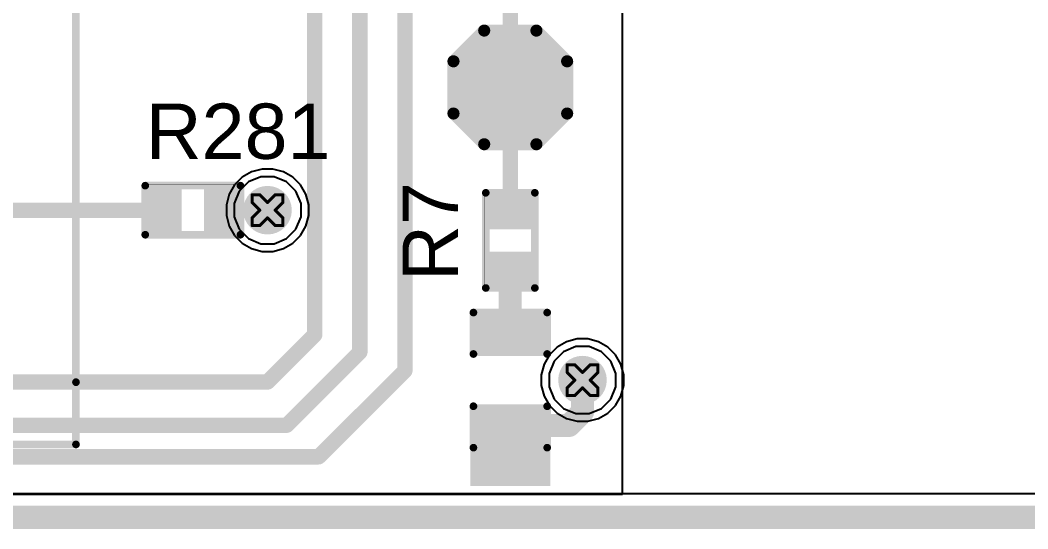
# Model space of a CAD drawing. Header units: inches. Extents: x 0 to 5379, y 0 to 5429.
# Drawn here: x 238.45 to 255.12, y -0.19 to 8.22 of the extents above; entities that cross this region are included whole.
import ezdxf

# ---------------------------------------------------------------- set-up
doc = ezdxf.new("R2010")
doc.units = ezdxf.units.IN
for name, color, linetype in [('Board Outline', 216, 'Continuous'), ('Bottom Layer', 5, 'Continuous'), ('Bottom Solder', 6, 'Continuous'), ('Drill Drawing', 1, 'Continuous'), ('GND01', 16, 'Continuous'), ('GND02', 76, 'Continuous'), ('PWR', 156, 'Continuous'), ('SIG 01', 90, 'Continuous'), ('Top Layer', 1, 'Continuous'), ('Top Overlay', 2, 'Continuous'), ('Top Paste', 8, 'Continuous'), ('Top Solder', 216, 'Continuous'), ('Via Holes', 16, 'Continuous')]:
    doc.layers.add(name, color=color, linetype=linetype)
doc.styles.add('Arial', font='', dxfattribs={"height": 0.2})
doc.styles.get('Arial').set_extended_font_data('Arial')

# ---------------------------------------------------------------- blocks, each defined once
blk = doc.blocks.new('T__________7')
at = {"layer": 'Top Layer'}
blk.add_hatch(color=1, dxfattribs=at).paths.add_polyline_path([(0.381, 0.762), (-0.381, 0.762), (-0.762, 0.381), (-0.762, -0.381), (-0.381, -0.762), (0.381, -0.762), (0.762, -0.381), (0.762, 0.381)])
at = {"layer": 'Top Paste'}
blk.add_hatch(color=8, dxfattribs=at).paths.add_polyline_path([(0.381, 0.762), (-0.381, 0.762), (-0.762, 0.381), (-0.762, -0.381), (-0.381, -0.762), (0.381, -0.762), (0.762, -0.381), (0.762, 0.381)])
at = {"layer": 'Top Solder'}
blk.add_hatch(color=216, dxfattribs=at).paths.add_polyline_path([(0.432, 0.864), (-0.432, 0.864), (-0.864, 0.432), (-0.864, -0.432), (-0.432, -0.864), (0.432, -0.864), (0.864, -0.432), (0.864, 0.432)])
at = {"layer": 'Top Overlay'}
for points in [[(-0.432, 0.94, 0.2, 0.2, 0), (-0.94, 0.432, 0.2, 0.2, 0)], [(-0.432, 0.94, 0.2, 0.2, 0), (0.432, 0.94, 0.2, 0.2, 0)], [(0.432, 0.94, 0.2, 0.2, 0), (0.94, 0.432, 0.2, 0.2, 0)], [(-0.94, 0.432, 0.2, 0.2, 0), (-0.94, -0.432, 0.2, 0.2, 0)], [(0.94, 0.432, 0.2, 0.2, 0), (0.94, -0.432, 0.2, 0.2, 0)], [(-0.94, -0.432, 0.2, 0.2, 0), (-0.432, -0.94, 0.2, 0.2, 0)], [(0.94, -0.432, 0.2, 0.2, 0), (0.432, -0.94, 0.2, 0.2, 0)], [(-0.432, -0.94, 0.2, 0.2, 0), (0.432, -0.94, 0.2, 0.2, 0)]]:
    blk.add_lwpolyline(points, format="xyseb", dxfattribs=at)
for points in [[(-0.482, 0.94, 0.1, 0.1, 1), (-0.382, 0.94, 0.1, 0.1, 1)], [(-0.482, 0.94, 0.1, 0.1, 1), (-0.382, 0.94, 0.1, 0.1, 1)], [(0.382, 0.94, 0.1, 0.1, 1), (0.482, 0.94, 0.1, 0.1, 1)], [(0.382, 0.94, 0.1, 0.1, 1), (0.482, 0.94, 0.1, 0.1, 1)], [(-0.99, 0.432, 0.1, 0.1, 1), (-0.89, 0.432, 0.1, 0.1, 1)], [(-0.99, 0.432, 0.1, 0.1, 1), (-0.89, 0.432, 0.1, 0.1, 1)], [(0.89, 0.432, 0.1, 0.1, 1), (0.99, 0.432, 0.1, 0.1, 1)], [(0.89, 0.432, 0.1, 0.1, 1), (0.99, 0.432, 0.1, 0.1, 1)], [(-0.99, -0.432, 0.1, 0.1, 1), (-0.89, -0.432, 0.1, 0.1, 1)], [(-0.99, -0.432, 0.1, 0.1, 1), (-0.89, -0.432, 0.1, 0.1, 1)], [(0.89, -0.432, 0.1, 0.1, 1), (0.99, -0.432, 0.1, 0.1, 1)], [(0.89, -0.432, 0.1, 0.1, 1), (0.99, -0.432, 0.1, 0.1, 1)], [(-0.482, -0.94, 0.1, 0.1, 1), (-0.382, -0.94, 0.1, 0.1, 1)], [(-0.482, -0.94, 0.1, 0.1, 1), (-0.382, -0.94, 0.1, 0.1, 1)], [(0.382, -0.94, 0.1, 0.1, 1), (0.482, -0.94, 0.1, 0.1, 1)], [(0.382, -0.94, 0.1, 0.1, 1), (0.482, -0.94, 0.1, 0.1, 1)]]:
    blk.add_lwpolyline(points, format="xyseb", close=True, dxfattribs=at)
blk = doc.blocks.new('R___0402_489')
at = {"layer": 'Top Layer'}
for points in [[(-0.699, -0.318), (-0.699, 0.318), (-0.241, 0.318), (-0.241, -0.318)], [(0.241, -0.318), (0.241, 0.318), (0.699, 0.318), (0.699, -0.318)]]:
    blk.add_hatch(color=1, dxfattribs=at).paths.add_polyline_path(points)
at = {"layer": 'Top Paste'}
for points in [[(-0.699, -0.318), (-0.699, 0.318), (-0.241, 0.318), (-0.241, -0.318)], [(0.241, -0.318), (0.241, 0.318), (0.699, 0.318), (0.699, -0.318)]]:
    blk.add_hatch(color=8, dxfattribs=at).paths.add_polyline_path(points)
at = {"layer": 'Top Solder'}
for points in [[(-0.754, -0.373), (-0.754, 0.373), (-0.186, 0.373), (-0.186, -0.373)], [(0.186, -0.373), (0.186, 0.373), (0.754, 0.373), (0.754, -0.373)]]:
    blk.add_hatch(color=216, dxfattribs=at).paths.add_polyline_path(points)
at = {"layer": 'Top Overlay'}
for points in [[(0.787, 0.406, 0.127, 0.127, 0), (-0.787, 0.406, 0.127, 0.127, 0)], [(-0.787, 0.406, 0.127, 0.127, 0), (-0.787, -0.406, 0.127, 0.127, 0)], [(0.787, 0.406, 0.127, 0.127, 0), (0.787, -0.406, 0.127, 0.127, 0)], [(0.787, -0.406, 0.127, 0.127, 0), (-0.787, -0.406, 0.127, 0.127, 0)], [(0.813, -0.432, 0.00323, 0.00323, 0), (-0.813, -0.432, 0.00323, 0.00323, 0)]]:
    blk.add_lwpolyline(points, format="xyseb", dxfattribs=at)
for points in [[(-0.819, 0.406, 0.0635, 0.0635, 1), (-0.756, 0.406, 0.0635, 0.0635, 1)], [(-0.819, 0.406, 0.0635, 0.0635, 1), (-0.756, 0.406, 0.0635, 0.0635, 1)], [(0.756, 0.406, 0.0635, 0.0635, 1), (0.819, 0.406, 0.0635, 0.0635, 1)], [(0.756, 0.406, 0.0635, 0.0635, 1), (0.819, 0.406, 0.0635, 0.0635, 1)], [(-0.819, -0.406, 0.0635, 0.0635, 1), (-0.756, -0.406, 0.0635, 0.0635, 1)], [(-0.819, -0.406, 0.0635, 0.0635, 1), (-0.756, -0.406, 0.0635, 0.0635, 1)], [(-0.814, -0.432, 0.00161, 0.00161, 1), (-0.812, -0.432, 0.00161, 0.00161, 1)], [(0.756, -0.406, 0.0635, 0.0635, 1), (0.819, -0.406, 0.0635, 0.0635, 1)], [(0.756, -0.406, 0.0635, 0.0635, 1), (0.819, -0.406, 0.0635, 0.0635, 1)], [(0.812, -0.432, 0.00161, 0.00161, 1), (0.814, -0.432, 0.00161, 0.00161, 1)]]:
    blk.add_lwpolyline(points, format="xyseb", close=True, dxfattribs=at)
blk = doc.blocks.new('R___0402_732')
at = {"layer": 'Top Layer'}
for points in [[(-0.699, -0.318), (-0.699, 0.317), (-0.241, 0.317), (-0.241, -0.318)], [(0.241, -0.318), (0.241, 0.317), (0.699, 0.317), (0.699, -0.318)]]:
    blk.add_hatch(color=1, dxfattribs=at).paths.add_polyline_path(points)
at = {"layer": 'Top Paste'}
for points in [[(-0.699, -0.318), (-0.699, 0.317), (-0.241, 0.317), (-0.241, -0.318)], [(0.241, -0.318), (0.241, 0.317), (0.699, 0.317), (0.699, -0.318)]]:
    blk.add_hatch(color=8, dxfattribs=at).paths.add_polyline_path(points)
at = {"layer": 'Top Solder'}
for points in [[(-0.754, -0.373), (-0.754, 0.373), (-0.186, 0.373), (-0.186, -0.373)], [(0.186, -0.373), (0.186, 0.373), (0.754, 0.373), (0.754, -0.373)]]:
    blk.add_hatch(color=216, dxfattribs=at).paths.add_polyline_path(points)
at = {"layer": 'Top Overlay'}
for points in [[(0.787, 0.406, 0.127, 0.127, 0), (-0.787, 0.406, 0.127, 0.127, 0)], [(-0.787, -0.406, 0.127, 0.127, 0), (-0.787, 0.406, 0.127, 0.127, 0)], [(0.787, -0.406, 0.127, 0.127, 0), (0.787, 0.406, 0.127, 0.127, 0)], [(0.787, -0.406, 0.127, 0.127, 0), (-0.787, -0.406, 0.127, 0.127, 0)], [(0.813, -0.432, 0.00323, 0.00323, 0), (-0.813, -0.432, 0.00323, 0.00323, 0)]]:
    blk.add_lwpolyline(points, format="xyseb", dxfattribs=at)
for points in [[(-0.819, 0.406, 0.0635, 0.0635, 1), (-0.756, 0.406, 0.0635, 0.0635, 1)], [(-0.819, 0.406, 0.0635, 0.0635, 1), (-0.756, 0.406, 0.0635, 0.0635, 1)], [(0.756, 0.406, 0.0635, 0.0635, 1), (0.819, 0.406, 0.0635, 0.0635, 1)], [(0.756, 0.406, 0.0635, 0.0635, 1), (0.819, 0.406, 0.0635, 0.0635, 1)], [(-0.819, -0.406, 0.0635, 0.0635, 1), (-0.756, -0.406, 0.0635, 0.0635, 1)], [(-0.819, -0.406, 0.0635, 0.0635, 1), (-0.756, -0.406, 0.0635, 0.0635, 1)], [(-0.814, -0.432, 0.00161, 0.00161, 1), (-0.812, -0.432, 0.00161, 0.00161, 1)], [(0.756, -0.406, 0.0635, 0.0635, 1), (0.819, -0.406, 0.0635, 0.0635, 1)], [(0.756, -0.406, 0.0635, 0.0635, 1), (0.819, -0.406, 0.0635, 0.0635, 1)], [(0.812, -0.432, 0.00161, 0.00161, 1), (0.814, -0.432, 0.00161, 0.00161, 1)]]:
    blk.add_lwpolyline(points, format="xyseb", close=True, dxfattribs=at)
blk = doc.blocks.new('LED_0603_786')
at = {"layer": 'Top Layer'}
for points in [[(-1, 0.5), (-0.5, 0.5), (-0.5, -0.5), (-1, -0.5)], [(0.5, 0.5), (1, 0.5), (1, -0.5), (0.5, -0.5)]]:
    blk.add_hatch(color=1, dxfattribs=at).paths.add_polyline_path(points)
at = {"layer": 'Top Overlay'}
blk.add_hatch(color=2, dxfattribs=at).paths.add_polyline_path([(1.118, -0.66), (1.753, -0.66), (1.753, 0.66), (1.118, 0.66)])
at = {"layer": 'Top Paste'}
for points in [[(-1, 0.5), (-0.5, 0.5), (-0.5, -0.5), (-1, -0.5)], [(0.5, 0.5), (1, 0.5), (1, -0.5), (0.5, -0.5)]]:
    blk.add_hatch(color=8, dxfattribs=at).paths.add_polyline_path(points)
at = {"layer": 'Top Solder'}
for points in [[(-1.102, 0.602), (-0.398, 0.602), (-0.398, -0.602), (-1.102, -0.602)], [(0.398, 0.602), (1.102, 0.602), (1.102, -0.602), (0.398, -0.602)]]:
    blk.add_hatch(color=216, dxfattribs=at).paths.add_polyline_path(points)
at = {"layer": 'Top Overlay'}
for points in [[(-0.432, 0.61, 0.127, 0.127, 0), (-1.118, 0.61, 0.127, 0.127, 0)], [(-1.118, -0.61, 0.127, 0.127, 0), (-1.118, 0.61, 0.127, 0.127, 0)], [(1.118, 0.61, 0.127, 0.127, 0), (0.432, 0.61, 0.127, 0.127, 0)], [(1.118, -0.61, 0.127, 0.127, 0), (1.118, 0.61, 0.127, 0.127, 0)], [(-0.432, -0.61, 0.127, 0.127, 0), (-1.118, -0.61, 0.127, 0.127, 0)], [(1.118, -0.61, 0.127, 0.127, 0), (0.432, -0.61, 0.127, 0.127, 0)]]:
    blk.add_lwpolyline(points, format="xyseb", dxfattribs=at)
for points in [[(-1.149, 0.61, 0.0635, 0.0635, 1), (-1.086, 0.61, 0.0635, 0.0635, 1)], [(-1.149, 0.61, 0.0635, 0.0635, 1), (-1.086, 0.61, 0.0635, 0.0635, 1)], [(-0.464, 0.61, 0.0635, 0.0635, 1), (-0.4, 0.61, 0.0635, 0.0635, 1)], [(0.4, 0.61, 0.0635, 0.0635, 1), (0.464, 0.61, 0.0635, 0.0635, 1)], [(1.086, 0.61, 0.0635, 0.0635, 1), (1.149, 0.61, 0.0635, 0.0635, 1)], [(1.086, 0.61, 0.0635, 0.0635, 1), (1.149, 0.61, 0.0635, 0.0635, 1)], [(-1.149, -0.61, 0.0635, 0.0635, 1), (-1.086, -0.61, 0.0635, 0.0635, 1)], [(-1.149, -0.61, 0.0635, 0.0635, 1), (-1.086, -0.61, 0.0635, 0.0635, 1)], [(-0.464, -0.61, 0.0635, 0.0635, 1), (-0.4, -0.61, 0.0635, 0.0635, 1)], [(0.4, -0.61, 0.0635, 0.0635, 1), (0.464, -0.61, 0.0635, 0.0635, 1)], [(1.086, -0.61, 0.0635, 0.0635, 1), (1.149, -0.61, 0.0635, 0.0635, 1)], [(1.086, -0.61, 0.0635, 0.0635, 1), (1.149, -0.61, 0.0635, 0.0635, 1)]]:
    blk.add_lwpolyline(points, format="xyseb", close=True, dxfattribs=at)
blk = doc.blocks.new('1_770182_0_815')
at = {"layer": 'Top Overlay'}
for points in [[(4.76, -6.985, 0.127, 0.127, 0), (4.76, 2.985, 0.127, 0.127, 0)], [(3.161, -6.985, 0.127, 0.127, 0), (4.76, -6.985, 0.127, 0.127, 0)], [(4.76, -8.015, 0.127, 0.127, 0), (4.76, -6.985, 0.127, 0.127, 0)], [(3.161, -8.015, 0.127, 0.127, 0), (4.76, -8.015, 0.127, 0.127, 0)]]:
    blk.add_lwpolyline(points, format="xyseb", dxfattribs=at)
for points in [[(4.728, -6.985, 0.0635, 0.0635, 1), (4.792, -6.985, 0.0635, 0.0635, 1)], [(4.728, -6.985, 0.0635, 0.0635, 1), (4.792, -6.985, 0.0635, 0.0635, 1)], [(4.728, -6.985, 0.0635, 0.0635, 1), (4.792, -6.985, 0.0635, 0.0635, 1)], [(4.728, -8.015, 0.0635, 0.0635, 1), (4.792, -8.015, 0.0635, 0.0635, 1)], [(4.728, -8.015, 0.0635, 0.0635, 1), (4.792, -8.015, 0.0635, 0.0635, 1)]]:
    blk.add_lwpolyline(points, format="xyseb", close=True, dxfattribs=at)

msp = doc.modelspace()

# ---------------------------------------------------------------- hatches: boundary and pattern name
at = {"layer": 'Bottom Layer'}
h = msp.add_hatch(color=5, dxfattribs=at)
edge = h.paths.add_edge_path()
edge.add_arc((242.546, 5.081), 0.3, 0, 360)
h = msp.add_hatch(color=5, dxfattribs=at)
edge = h.paths.add_edge_path()
edge.add_arc((247.756, 2.27), 0.3, 0, 360)
at = {"layer": 'Bottom Solder'}
h = msp.add_hatch(color=6, dxfattribs=at)
edge = h.paths.add_edge_path()
edge.add_arc((242.546, 5.081), 0.402, 0, 360)
h = msp.add_hatch(color=6, dxfattribs=at)
edge = h.paths.add_edge_path()
edge.add_arc((247.756, 2.27), 0.402, 0, 360)
at = {"layer": 'GND01'}
h = msp.add_hatch(color=16, dxfattribs=at)
edge = h.paths.add_edge_path()
edge.add_arc((242.546, 5.081), 0.3, 0, 360)
h = msp.add_hatch(color=16, dxfattribs=at)
edge = h.paths.add_edge_path()
edge.add_arc((247.756, 2.27), 0.3, 0, 360)
at = {"layer": 'GND02'}
h = msp.add_hatch(color=76, dxfattribs=at)
edge = h.paths.add_edge_path()
edge.add_arc((242.546, 5.081), 0.3, 0, 360)
h = msp.add_hatch(color=76, dxfattribs=at)
edge = h.paths.add_edge_path()
edge.add_arc((247.756, 2.27), 0.3, 0, 360)
at = {"layer": 'PWR'}
h = msp.add_hatch(color=156, dxfattribs=at)
edge = h.paths.add_edge_path()
edge.add_arc((242.546, 5.081), 0.3, 0, 360)
h = msp.add_hatch(color=156, dxfattribs=at)
edge = h.paths.add_edge_path()
edge.add_arc((247.756, 2.27), 0.3, 0, 360)
at = {"layer": 'SIG 01'}
h = msp.add_hatch(color=90, dxfattribs=at)
edge = h.paths.add_edge_path()
edge.add_arc((242.546, 5.081), 0.3, 0, 360)
h = msp.add_hatch(color=90, dxfattribs=at)
edge = h.paths.add_edge_path()
edge.add_arc((247.756, 2.27), 0.3, 0, 360)
at = {"layer": 'Top Layer'}
h = msp.add_hatch(color=1, dxfattribs=at)
edge = h.paths.add_edge_path()
edge.add_arc((242.546, 5.081), 0.3, 0, 360)
h = msp.add_hatch(color=1, dxfattribs=at)
edge = h.paths.add_edge_path()
edge.add_arc((247.756, 2.27), 0.3, 0, 360)
at = {"layer": 'Top Solder'}
h = msp.add_hatch(color=216, dxfattribs=at)
edge = h.paths.add_edge_path()
edge.add_arc((242.546, 5.081), 0.402, 0, 360)
h = msp.add_hatch(color=216, dxfattribs=at)
edge = h.paths.add_edge_path()
edge.add_arc((247.756, 2.27), 0.402, 0, 360)
at = {"layer": 'Via Holes'}
h = msp.add_hatch(color=7, dxfattribs=at)
edge = h.paths.add_edge_path()
edge.add_arc((242.546, 5.081), 0.15, 0, 360)
h = msp.add_hatch(color=7, dxfattribs=at)
edge = h.paths.add_edge_path()
edge.add_arc((247.756, 2.27), 0.15, 0, 360)

# ---------------------------------------------------------------- linework, layer by layer
at = {"layer": 'Board Outline'}
msp.add_lwpolyline([(0, 0, 0.381, 0.381, 0), (350, 0, 0.381, 0.381, 0)], format="xyseb", dxfattribs=at)
at = {"layer": 'Bottom Layer'}
for p, q in [((242.232, 5.551), (242.076, 5.395)), ((242.436, 5.635), (242.232, 5.551)), ((242.656, 5.635), (242.436, 5.635)), ((242.86, 5.551), (242.656, 5.635)), ((243.015, 5.395), (242.86, 5.551)), ((242.076, 5.395), (241.992, 5.191)), ((243.1, 5.191), (243.015, 5.395)), ((241.992, 5.191), (241.992, 4.971)), ((243.1, 4.971), (243.1, 5.191)), ((241.992, 4.971), (242.076, 4.767)), ((243.015, 4.767), (243.1, 4.971)), ((242.076, 4.767), (242.232, 4.612)), ((242.86, 4.612), (243.015, 4.767)), ((242.232, 4.612), (242.436, 4.527)), ((242.436, 4.527), (242.656, 4.527)), ((242.656, 4.527), (242.86, 4.612)), ((340.329, 0.388), (207.688, 0.388))]:
    msp.add_line(p, q, dxfattribs=at)
at = {"layer": 'Drill Drawing'}
for points in [[(242.292, 5.208, 0.0508, 0.0508, 0), (242.292, 5.335, 0.0508, 0.0508, 0)], [(242.292, 5.335, 0.0508, 0.0508, 0), (242.419, 5.335, 0.0508, 0.0508, 0)], [(242.419, 5.335, 0.0508, 0.0508, 0), (242.546, 5.208, 0.0508, 0.0508, 0)], [(242.546, 5.208, 0.0508, 0.0508, 0), (242.673, 5.335, 0.0508, 0.0508, 0)], [(242.673, 5.335, 0.0508, 0.0508, 0), (242.8, 5.335, 0.0508, 0.0508, 0)], [(242.8, 5.208, 0.0508, 0.0508, 0), (242.8, 5.335, 0.0508, 0.0508, 0)], [(242.292, 5.208, 0.0508, 0.0508, 0), (242.419, 5.081, 0.0508, 0.0508, 0)], [(242.673, 5.081, 0.0508, 0.0508, 0), (242.8, 5.208, 0.0508, 0.0508, 0)], [(242.292, 4.954, 0.0508, 0.0508, 0), (242.419, 5.081, 0.0508, 0.0508, 0)], [(242.673, 5.081, 0.0508, 0.0508, 0), (242.8, 4.954, 0.0508, 0.0508, 0)], [(242.292, 4.827, 0.0508, 0.0508, 0), (242.292, 4.954, 0.0508, 0.0508, 0)], [(242.292, 4.827, 0.0508, 0.0508, 0), (242.419, 4.827, 0.0508, 0.0508, 0)], [(242.419, 4.827, 0.0508, 0.0508, 0), (242.546, 4.954, 0.0508, 0.0508, 0)], [(242.546, 4.954, 0.0508, 0.0508, 0), (242.673, 4.827, 0.0508, 0.0508, 0)], [(242.673, 4.827, 0.0508, 0.0508, 0), (242.8, 4.827, 0.0508, 0.0508, 0)], [(242.8, 4.827, 0.0508, 0.0508, 0), (242.8, 4.954, 0.0508, 0.0508, 0)], [(247.502, 2.397, 0.0508, 0.0508, 0), (247.502, 2.524, 0.0508, 0.0508, 0)], [(247.502, 2.524, 0.0508, 0.0508, 0), (247.629, 2.524, 0.0508, 0.0508, 0)], [(247.629, 2.524, 0.0508, 0.0508, 0), (247.756, 2.397, 0.0508, 0.0508, 0)], [(247.756, 2.397, 0.0508, 0.0508, 0), (247.883, 2.524, 0.0508, 0.0508, 0)], [(247.883, 2.524, 0.0508, 0.0508, 0), (248.01, 2.524, 0.0508, 0.0508, 0)], [(248.01, 2.397, 0.0508, 0.0508, 0), (248.01, 2.524, 0.0508, 0.0508, 0)], [(247.502, 2.397, 0.0508, 0.0508, 0), (247.629, 2.27, 0.0508, 0.0508, 0)], [(247.883, 2.27, 0.0508, 0.0508, 0), (248.01, 2.397, 0.0508, 0.0508, 0)], [(247.502, 2.143, 0.0508, 0.0508, 0), (247.629, 2.27, 0.0508, 0.0508, 0)], [(247.502, 2.016, 0.0508, 0.0508, 0), (247.502, 2.143, 0.0508, 0.0508, 0)], [(247.629, 2.016, 0.0508, 0.0508, 0), (247.756, 2.143, 0.0508, 0.0508, 0)], [(247.756, 2.143, 0.0508, 0.0508, 0), (247.883, 2.016, 0.0508, 0.0508, 0)], [(247.883, 2.27, 0.0508, 0.0508, 0), (248.01, 2.143, 0.0508, 0.0508, 0)], [(248.01, 2.016, 0.0508, 0.0508, 0), (248.01, 2.143, 0.0508, 0.0508, 0)], [(247.502, 2.016, 0.0508, 0.0508, 0), (247.629, 2.016, 0.0508, 0.0508, 0)], [(247.883, 2.016, 0.0508, 0.0508, 0), (248.01, 2.016, 0.0508, 0.0508, 0)]]:
    msp.add_lwpolyline(points, format="xyseb", dxfattribs=at)
for points in [[(242.279, 5.335, 0.0254, 0.0254, 1), (242.304, 5.335, 0.0254, 0.0254, 1)], [(242.279, 5.335, 0.0254, 0.0254, 1), (242.304, 5.335, 0.0254, 0.0254, 1)], [(242.406, 5.335, 0.0254, 0.0254, 1), (242.431, 5.335, 0.0254, 0.0254, 1)], [(242.406, 5.335, 0.0254, 0.0254, 1), (242.431, 5.335, 0.0254, 0.0254, 1)], [(242.66, 5.335, 0.0254, 0.0254, 1), (242.685, 5.335, 0.0254, 0.0254, 1)], [(242.66, 5.335, 0.0254, 0.0254, 1), (242.685, 5.335, 0.0254, 0.0254, 1)], [(242.787, 5.335, 0.0254, 0.0254, 1), (242.812, 5.335, 0.0254, 0.0254, 1)], [(242.787, 5.335, 0.0254, 0.0254, 1), (242.812, 5.335, 0.0254, 0.0254, 1)], [(242.279, 5.208, 0.0254, 0.0254, 1), (242.304, 5.208, 0.0254, 0.0254, 1)], [(242.279, 5.208, 0.0254, 0.0254, 1), (242.304, 5.208, 0.0254, 0.0254, 1)], [(242.533, 5.208, 0.0254, 0.0254, 1), (242.558, 5.208, 0.0254, 0.0254, 1)], [(242.533, 5.208, 0.0254, 0.0254, 1), (242.558, 5.208, 0.0254, 0.0254, 1)], [(242.787, 5.208, 0.0254, 0.0254, 1), (242.812, 5.208, 0.0254, 0.0254, 1)], [(242.787, 5.208, 0.0254, 0.0254, 1), (242.812, 5.208, 0.0254, 0.0254, 1)], [(242.406, 5.081, 0.0254, 0.0254, 1), (242.431, 5.081, 0.0254, 0.0254, 1)], [(242.406, 5.081, 0.0254, 0.0254, 1), (242.431, 5.081, 0.0254, 0.0254, 1)], [(242.66, 5.081, 0.0254, 0.0254, 1), (242.685, 5.081, 0.0254, 0.0254, 1)], [(242.66, 5.081, 0.0254, 0.0254, 1), (242.685, 5.081, 0.0254, 0.0254, 1)], [(242.279, 4.954, 0.0254, 0.0254, 1), (242.304, 4.954, 0.0254, 0.0254, 1)], [(242.279, 4.954, 0.0254, 0.0254, 1), (242.304, 4.954, 0.0254, 0.0254, 1)], [(242.279, 4.827, 0.0254, 0.0254, 1), (242.304, 4.827, 0.0254, 0.0254, 1)], [(242.279, 4.827, 0.0254, 0.0254, 1), (242.304, 4.827, 0.0254, 0.0254, 1)], [(242.406, 4.827, 0.0254, 0.0254, 1), (242.431, 4.827, 0.0254, 0.0254, 1)], [(242.406, 4.827, 0.0254, 0.0254, 1), (242.431, 4.827, 0.0254, 0.0254, 1)], [(242.533, 4.954, 0.0254, 0.0254, 1), (242.558, 4.954, 0.0254, 0.0254, 1)], [(242.533, 4.954, 0.0254, 0.0254, 1), (242.558, 4.954, 0.0254, 0.0254, 1)], [(242.66, 4.827, 0.0254, 0.0254, 1), (242.685, 4.827, 0.0254, 0.0254, 1)], [(242.66, 4.827, 0.0254, 0.0254, 1), (242.685, 4.827, 0.0254, 0.0254, 1)], [(242.787, 4.954, 0.0254, 0.0254, 1), (242.812, 4.954, 0.0254, 0.0254, 1)], [(242.787, 4.954, 0.0254, 0.0254, 1), (242.812, 4.954, 0.0254, 0.0254, 1)], [(242.787, 4.827, 0.0254, 0.0254, 1), (242.812, 4.827, 0.0254, 0.0254, 1)], [(242.787, 4.827, 0.0254, 0.0254, 1), (242.812, 4.827, 0.0254, 0.0254, 1)], [(247.49, 2.524, 0.0254, 0.0254, 1), (247.515, 2.524, 0.0254, 0.0254, 1)], [(247.49, 2.524, 0.0254, 0.0254, 1), (247.515, 2.524, 0.0254, 0.0254, 1)], [(247.617, 2.524, 0.0254, 0.0254, 1), (247.642, 2.524, 0.0254, 0.0254, 1)], [(247.617, 2.524, 0.0254, 0.0254, 1), (247.642, 2.524, 0.0254, 0.0254, 1)], [(247.871, 2.524, 0.0254, 0.0254, 1), (247.896, 2.524, 0.0254, 0.0254, 1)], [(247.871, 2.524, 0.0254, 0.0254, 1), (247.896, 2.524, 0.0254, 0.0254, 1)], [(247.998, 2.524, 0.0254, 0.0254, 1), (248.023, 2.524, 0.0254, 0.0254, 1)], [(247.998, 2.524, 0.0254, 0.0254, 1), (248.023, 2.524, 0.0254, 0.0254, 1)], [(247.49, 2.397, 0.0254, 0.0254, 1), (247.515, 2.397, 0.0254, 0.0254, 1)], [(247.49, 2.397, 0.0254, 0.0254, 1), (247.515, 2.397, 0.0254, 0.0254, 1)], [(247.744, 2.397, 0.0254, 0.0254, 1), (247.769, 2.397, 0.0254, 0.0254, 1)], [(247.744, 2.397, 0.0254, 0.0254, 1), (247.769, 2.397, 0.0254, 0.0254, 1)], [(247.998, 2.397, 0.0254, 0.0254, 1), (248.023, 2.397, 0.0254, 0.0254, 1)], [(247.998, 2.397, 0.0254, 0.0254, 1), (248.023, 2.397, 0.0254, 0.0254, 1)], [(247.49, 2.143, 0.0254, 0.0254, 1), (247.515, 2.143, 0.0254, 0.0254, 1)], [(247.49, 2.143, 0.0254, 0.0254, 1), (247.515, 2.143, 0.0254, 0.0254, 1)], [(247.617, 2.27, 0.0254, 0.0254, 1), (247.642, 2.27, 0.0254, 0.0254, 1)], [(247.617, 2.27, 0.0254, 0.0254, 1), (247.642, 2.27, 0.0254, 0.0254, 1)], [(247.744, 2.143, 0.0254, 0.0254, 1), (247.769, 2.143, 0.0254, 0.0254, 1)], [(247.744, 2.143, 0.0254, 0.0254, 1), (247.769, 2.143, 0.0254, 0.0254, 1)], [(247.871, 2.27, 0.0254, 0.0254, 1), (247.896, 2.27, 0.0254, 0.0254, 1)], [(247.871, 2.27, 0.0254, 0.0254, 1), (247.896, 2.27, 0.0254, 0.0254, 1)], [(247.998, 2.143, 0.0254, 0.0254, 1), (248.023, 2.143, 0.0254, 0.0254, 1)], [(247.998, 2.143, 0.0254, 0.0254, 1), (248.023, 2.143, 0.0254, 0.0254, 1)], [(247.49, 2.016, 0.0254, 0.0254, 1), (247.515, 2.016, 0.0254, 0.0254, 1)], [(247.49, 2.016, 0.0254, 0.0254, 1), (247.515, 2.016, 0.0254, 0.0254, 1)], [(247.617, 2.016, 0.0254, 0.0254, 1), (247.642, 2.016, 0.0254, 0.0254, 1)], [(247.617, 2.016, 0.0254, 0.0254, 1), (247.642, 2.016, 0.0254, 0.0254, 1)], [(247.871, 2.016, 0.0254, 0.0254, 1), (247.896, 2.016, 0.0254, 0.0254, 1)], [(247.871, 2.016, 0.0254, 0.0254, 1), (247.896, 2.016, 0.0254, 0.0254, 1)], [(247.998, 2.016, 0.0254, 0.0254, 1), (248.023, 2.016, 0.0254, 0.0254, 1)], [(247.998, 2.016, 0.0254, 0.0254, 1), (248.023, 2.016, 0.0254, 0.0254, 1)]]:
    msp.add_lwpolyline(points, format="xyseb", close=True, dxfattribs=at)
at = {"layer": 'GND01'}
for p, q in [((242.232, 5.551), (242.076, 5.395)), ((242.436, 5.635), (242.232, 5.551)), ((242.656, 5.635), (242.436, 5.635)), ((242.86, 5.551), (242.656, 5.635)), ((243.015, 5.395), (242.86, 5.551)), ((242.076, 5.395), (241.992, 5.191)), ((243.1, 5.191), (243.015, 5.395)), ((241.992, 5.191), (241.992, 4.971)), ((243.1, 4.971), (243.1, 5.191)), ((241.992, 4.971), (242.076, 4.767)), ((243.015, 4.767), (243.1, 4.971)), ((242.076, 4.767), (242.232, 4.612)), ((242.86, 4.612), (243.015, 4.767)), ((242.232, 4.612), (242.436, 4.527)), ((242.436, 4.527), (242.656, 4.527)), ((242.656, 4.527), (242.86, 4.612)), ((349.612, 0.388), (0.388, 0.388))]:
    msp.add_line(p, q, dxfattribs=at)
at = {"layer": 'GND02'}
for p, q in [((242.232, 5.551), (242.076, 5.395)), ((242.436, 5.635), (242.232, 5.551)), ((242.656, 5.635), (242.436, 5.635)), ((242.86, 5.551), (242.656, 5.635)), ((243.015, 5.395), (242.86, 5.551)), ((242.076, 5.395), (241.992, 5.191)), ((243.1, 5.191), (243.015, 5.395)), ((241.992, 5.191), (241.992, 4.971)), ((243.1, 4.971), (243.1, 5.191)), ((241.992, 4.971), (242.076, 4.767)), ((243.015, 4.767), (243.1, 4.971)), ((242.076, 4.767), (242.232, 4.612)), ((242.86, 4.612), (243.015, 4.767)), ((242.232, 4.612), (242.436, 4.527)), ((242.436, 4.527), (242.656, 4.527)), ((242.656, 4.527), (242.86, 4.612)), ((349.612, 0.388), (0.388, 0.388))]:
    msp.add_line(p, q, dxfattribs=at)
at = {"layer": 'PWR'}
for p, q in [((247.442, 2.74), (247.287, 2.584)), ((247.646, 2.824), (247.442, 2.74)), ((247.866, 2.824), (247.646, 2.824)), ((248.07, 2.74), (247.866, 2.824)), ((248.226, 2.584), (248.07, 2.74)), ((247.287, 2.584), (247.202, 2.38)), ((248.31, 2.38), (248.226, 2.584)), ((247.202, 2.38), (247.202, 2.16)), ((248.31, 2.16), (248.31, 2.38)), ((247.202, 2.16), (247.287, 1.956)), ((248.226, 1.956), (248.31, 2.16)), ((247.287, 1.956), (247.442, 1.8)), ((248.07, 1.8), (248.226, 1.956)), ((247.442, 1.8), (247.646, 1.716)), ((247.646, 1.716), (247.866, 1.716)), ((247.866, 1.716), (248.07, 1.8)), ((349.612, 0.388), (0.388, 0.388))]:
    msp.add_line(p, q, dxfattribs=at)
at = {"layer": 'SIG 01'}
for p, q in [((242.283, 5.716), (242.128, 5.626)), ((242.456, 5.762), (242.283, 5.716)), ((242.635, 5.762), (242.456, 5.762)), ((242.809, 5.716), (242.635, 5.762)), ((242.964, 5.626), (242.809, 5.716)), ((242.128, 5.626), (242.001, 5.499)), ((243.091, 5.499), (242.964, 5.626)), ((241.911, 5.344), (241.865, 5.171)), ((242.001, 5.499), (241.911, 5.344)), ((243.18, 5.344), (243.091, 5.499)), ((243.227, 5.171), (243.18, 5.344)), ((241.865, 5.171), (241.865, 4.992)), ((243.227, 4.992), (243.227, 5.171)), ((241.865, 4.992), (241.911, 4.818)), ((243.18, 4.818), (243.227, 4.992)), ((241.911, 4.818), (242.001, 4.663)), ((243.091, 4.663), (243.18, 4.818)), ((242.001, 4.663), (242.128, 4.536)), ((242.128, 4.536), (242.283, 4.447)), ((242.809, 4.447), (242.964, 4.536)), ((242.964, 4.536), (243.091, 4.663)), ((242.283, 4.447), (242.456, 4.4)), ((242.456, 4.4), (242.635, 4.4)), ((242.635, 4.4), (242.809, 4.447)), ((247.493, 2.905), (247.338, 2.815)), ((247.667, 2.951), (247.493, 2.905)), ((247.846, 2.951), (247.667, 2.951)), ((248.019, 2.905), (247.846, 2.951)), ((248.174, 2.815), (248.019, 2.905)), ((247.211, 2.688), (247.122, 2.533)), ((247.338, 2.815), (247.211, 2.688)), ((248.301, 2.688), (248.174, 2.815)), ((248.391, 2.533), (248.301, 2.688)), ((247.122, 2.533), (247.075, 2.36)), ((248.437, 2.36), (248.391, 2.533)), ((247.075, 2.36), (247.075, 2.18)), ((248.437, 2.18), (248.437, 2.36)), ((247.075, 2.18), (247.122, 2.007)), ((248.391, 2.007), (248.437, 2.18)), ((247.122, 2.007), (247.211, 1.852)), ((248.301, 1.852), (248.391, 2.007)), ((247.211, 1.852), (247.338, 1.725)), ((248.174, 1.725), (248.301, 1.852)), ((247.338, 1.725), (247.493, 1.635)), ((248.019, 1.635), (248.174, 1.725)), ((247.493, 1.635), (247.667, 1.589)), ((247.667, 1.589), (247.846, 1.589)), ((247.846, 1.589), (248.019, 1.635)), ((349.612, 0.388), (0.388, 0.388))]:
    msp.add_line(p, q, dxfattribs=at)
at = {"layer": 'Top Layer'}
for p, q in [((248.417, 0.381), (248.417, 37.44)), ((248.417, 0.388), (248.417, 37.44)), ((238.13, 0.381), (248.417, 0.381)), ((340.329, 0.388), (248.417, 0.388))]:
    msp.add_line(p, q, dxfattribs=at)
for points in [[(243.327, 3.02, 0.254, 0.254, 0), (243.327, 33.83, 0.254, 0.254, 0)], [(244.073, 2.734, 0.254, 0.254, 0), (244.073, 33.288, 0.254, 0.254, 0)], [(246.562, 7.112, 0.254, 0.254, 0), (246.562, 19.71, 0.254, 0.254, 0)], [(244.819, 2.427, 0.254, 0.254, 0), (244.819, 19.44, 0.254, 0.254, 0)], [(246.562, 5.051, 0.254, 0.254, 0), (246.562, 7.112, 0.254, 0.254, 0)], [(236.533, 5.081, 0.254, 0.254, 0), (240.841, 5.081, 0.254, 0.254, 0)], [(241.781, 5.081, 0.254, 0.254, 0), (242.546, 5.081, 0.254, 0.254, 0)], [(246.562, 5.051, 0.381, 0.381, 0), (246.564, 5.053, 0.381, 0.381, 0)], [(246.562, 3.02, 0.381, 0.381, 0), (246.562, 4.112, 0.381, 0.381, 0)], [(242.546, 2.239, 0.254, 0.254, 0), (243.327, 3.02, 0.254, 0.254, 0)], [(242.863, 1.524, 0.254, 0.254, 0), (244.073, 2.734, 0.254, 0.254, 0)], [(243.392, 1.001, 0.254, 0.254, 0), (244.819, 2.427, 0.254, 0.254, 0)], [(223.266, 2.239, 0.254, 0.254, 0), (242.546, 2.239, 0.254, 0.254, 0)], [(247.756, 1.743, 0.381, 0.381, 0), (247.756, 2.27, 0.381, 0.381, 0)], [(247.533, 1.52, 0.381, 0.381, 0), (247.756, 1.743, 0.381, 0.381, 0)], [(246.562, 1.52, 0.381, 0.381, 0), (247.533, 1.52, 0.381, 0.381, 0)], [(222.976, 1.524, 0.254, 0.254, 0), (242.863, 1.524, 0.254, 0.254, 0)], [(218.167, 1.001, 0.254, 0.254, 0), (243.392, 1.001, 0.254, 0.254, 0)]]:
    msp.add_lwpolyline(points, format="xyseb", dxfattribs=at)
for points in [[(246.499, 7.112, 0.127, 0.127, 1), (246.626, 7.112, 0.127, 0.127, 1)], [(246.499, 7.112, 0.127, 0.127, 1), (246.626, 7.112, 0.127, 0.127, 1)], [(240.778, 5.081, 0.127, 0.127, 1), (240.905, 5.081, 0.127, 0.127, 1)], [(241.718, 5.081, 0.127, 0.127, 1), (241.845, 5.081, 0.127, 0.127, 1)], [(242.482, 5.081, 0.127, 0.127, 1), (242.609, 5.081, 0.127, 0.127, 1)], [(246.467, 5.051, 0.191, 0.191, 1), (246.658, 5.051, 0.191, 0.191, 1)], [(246.469, 5.053, 0.191, 0.191, 1), (246.659, 5.053, 0.191, 0.191, 1)], [(246.499, 5.051, 0.127, 0.127, 1), (246.626, 5.051, 0.127, 0.127, 1)], [(246.467, 4.112, 0.191, 0.191, 1), (246.658, 4.112, 0.191, 0.191, 1)], [(246.467, 3.02, 0.191, 0.191, 1), (246.658, 3.02, 0.191, 0.191, 1)], [(243.264, 3.02, 0.127, 0.127, 1), (243.391, 3.02, 0.127, 0.127, 1)], [(243.264, 3.02, 0.127, 0.127, 1), (243.391, 3.02, 0.127, 0.127, 1)], [(244.01, 2.734, 0.127, 0.127, 1), (244.137, 2.734, 0.127, 0.127, 1)], [(244.01, 2.734, 0.127, 0.127, 1), (244.137, 2.734, 0.127, 0.127, 1)], [(244.755, 2.427, 0.127, 0.127, 1), (244.882, 2.427, 0.127, 0.127, 1)], [(244.755, 2.427, 0.127, 0.127, 1), (244.882, 2.427, 0.127, 0.127, 1)], [(242.483, 2.239, 0.127, 0.127, 1), (242.61, 2.239, 0.127, 0.127, 1)], [(242.483, 2.239, 0.127, 0.127, 1), (242.61, 2.239, 0.127, 0.127, 1)], [(247.661, 2.27, 0.191, 0.191, 1), (247.852, 2.27, 0.191, 0.191, 1)], [(247.661, 1.743, 0.191, 0.191, 1), (247.852, 1.743, 0.191, 0.191, 1)], [(247.661, 1.743, 0.191, 0.191, 1), (247.852, 1.743, 0.191, 0.191, 1)], [(246.467, 1.52, 0.191, 0.191, 1), (246.658, 1.52, 0.191, 0.191, 1)], [(247.438, 1.52, 0.191, 0.191, 1), (247.628, 1.52, 0.191, 0.191, 1)], [(247.438, 1.52, 0.191, 0.191, 1), (247.628, 1.52, 0.191, 0.191, 1)], [(242.8, 1.524, 0.127, 0.127, 1), (242.927, 1.524, 0.127, 0.127, 1)], [(242.8, 1.524, 0.127, 0.127, 1), (242.927, 1.524, 0.127, 0.127, 1)], [(243.328, 1.001, 0.127, 0.127, 1), (243.455, 1.001, 0.127, 0.127, 1)], [(243.328, 1.001, 0.127, 0.127, 1), (243.455, 1.001, 0.127, 0.127, 1)]]:
    msp.add_lwpolyline(points, format="xyseb", close=True, dxfattribs=at)

# ---------------------------------------------------------------- block references
msp.add_blockref('1_770182_0_815', (234.618, 9.221))
for name, p, rotation in [('T__________7', (246.562, 7.112), 90), ('R___0402_489', (241.311, 5.081), 180), ('R___0402_732', (246.562, 4.581), 270), ('LED_0603_786', (246.562, 2.27), 270)]:
    msp.add_blockref(name, p, dxfattribs=dict(rotation=rotation))

# ---------------------------------------------------------------- texts
at = {"layer": 'Top Overlay', "style": 'Arial'}
msp.add_text('R281', height=0.9144, dxfattribs=at).set_placement((240.533, 5.93))
msp.add_text('R7', height=0.9144, rotation=90, dxfattribs=at).set_placement((245.694, 3.912))

doc.saveas('drawing.dxf')
